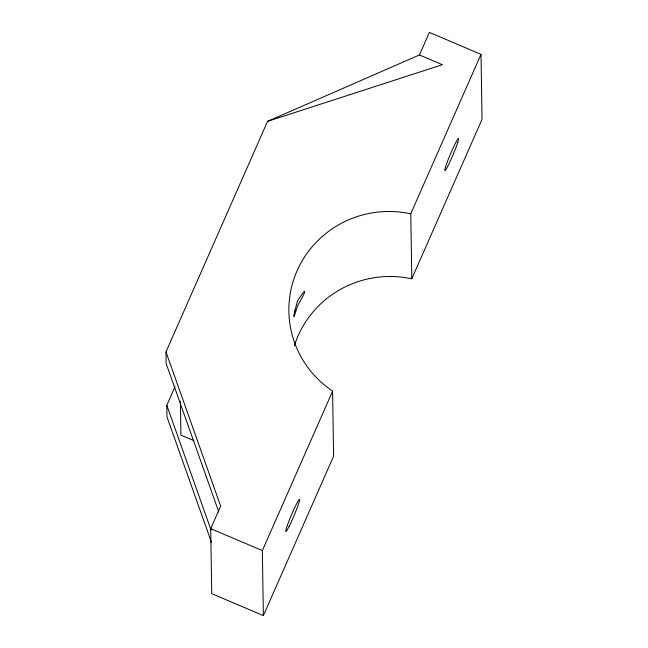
<?xml version="1.0" encoding="UTF-8"?>
<svg xmlns="http://www.w3.org/2000/svg" width="648" height="648" viewBox="0 0 648 648"><rect width="100%" height="100%" fill="white"/><g stroke="black" fill="none" stroke-linecap="round" stroke-linejoin="round"><path stroke-width="0.97" d="M218.813 511.993L166.147 363.536L165.969 351.929L267.567 121.346L419.434 54.959L429.373 32.4L481.01 54.343L482.031 119.345L411.804 278.729L404.555 277.538A100.043 98.302 -0.9 0 0 294.289 345.975M211.548 542.546L166.99 416.923L166.803 405.316L174.968 386.799M481.01 54.343L410.783 213.727L403.534 212.536A100.043 98.302 -0.9 0 0 297.092 270.775A100.043 98.302 -0.9 0 0 326.738 386.84L332.578 391.214L333.599 456.216L263.372 615.6L211.734 593.657L210.713 528.655L220.652 506.096L165.969 351.929M263.372 615.6L262.351 550.598L332.578 391.214M267.567 121.346L442.382 64.711L419.434 54.959M193.946 440.656L180.922 435.124L180.395 401.298M210.713 528.655L262.351 550.598M166.803 405.316L211.029 529.991M410.783 213.727L411.804 278.729M294.889 310.74L294.289 313.349A13.657 0.729 -74.4 0 0 294.33 315.908L297.643 305.824L303.799 294.419A13.657 1.337 -59.5 0 0 303.758 291.867L297.562 300.721L294.889 310.74M457.747 142.487L456.654 145.662A17.488 1.337 -67 0 1 445.192 170.448A17.488 1.337 -67 0 1 452.255 149.907A17.488 1.337 -67 0 1 457.747 142.487M289.251 526.127A17.488 1.337 -67 0 0 299.627 499.657A17.488 1.337 -67 0 0 289.162 520.506A17.488 1.337 -67 0 0 289.251 526.127"/></g></svg>
